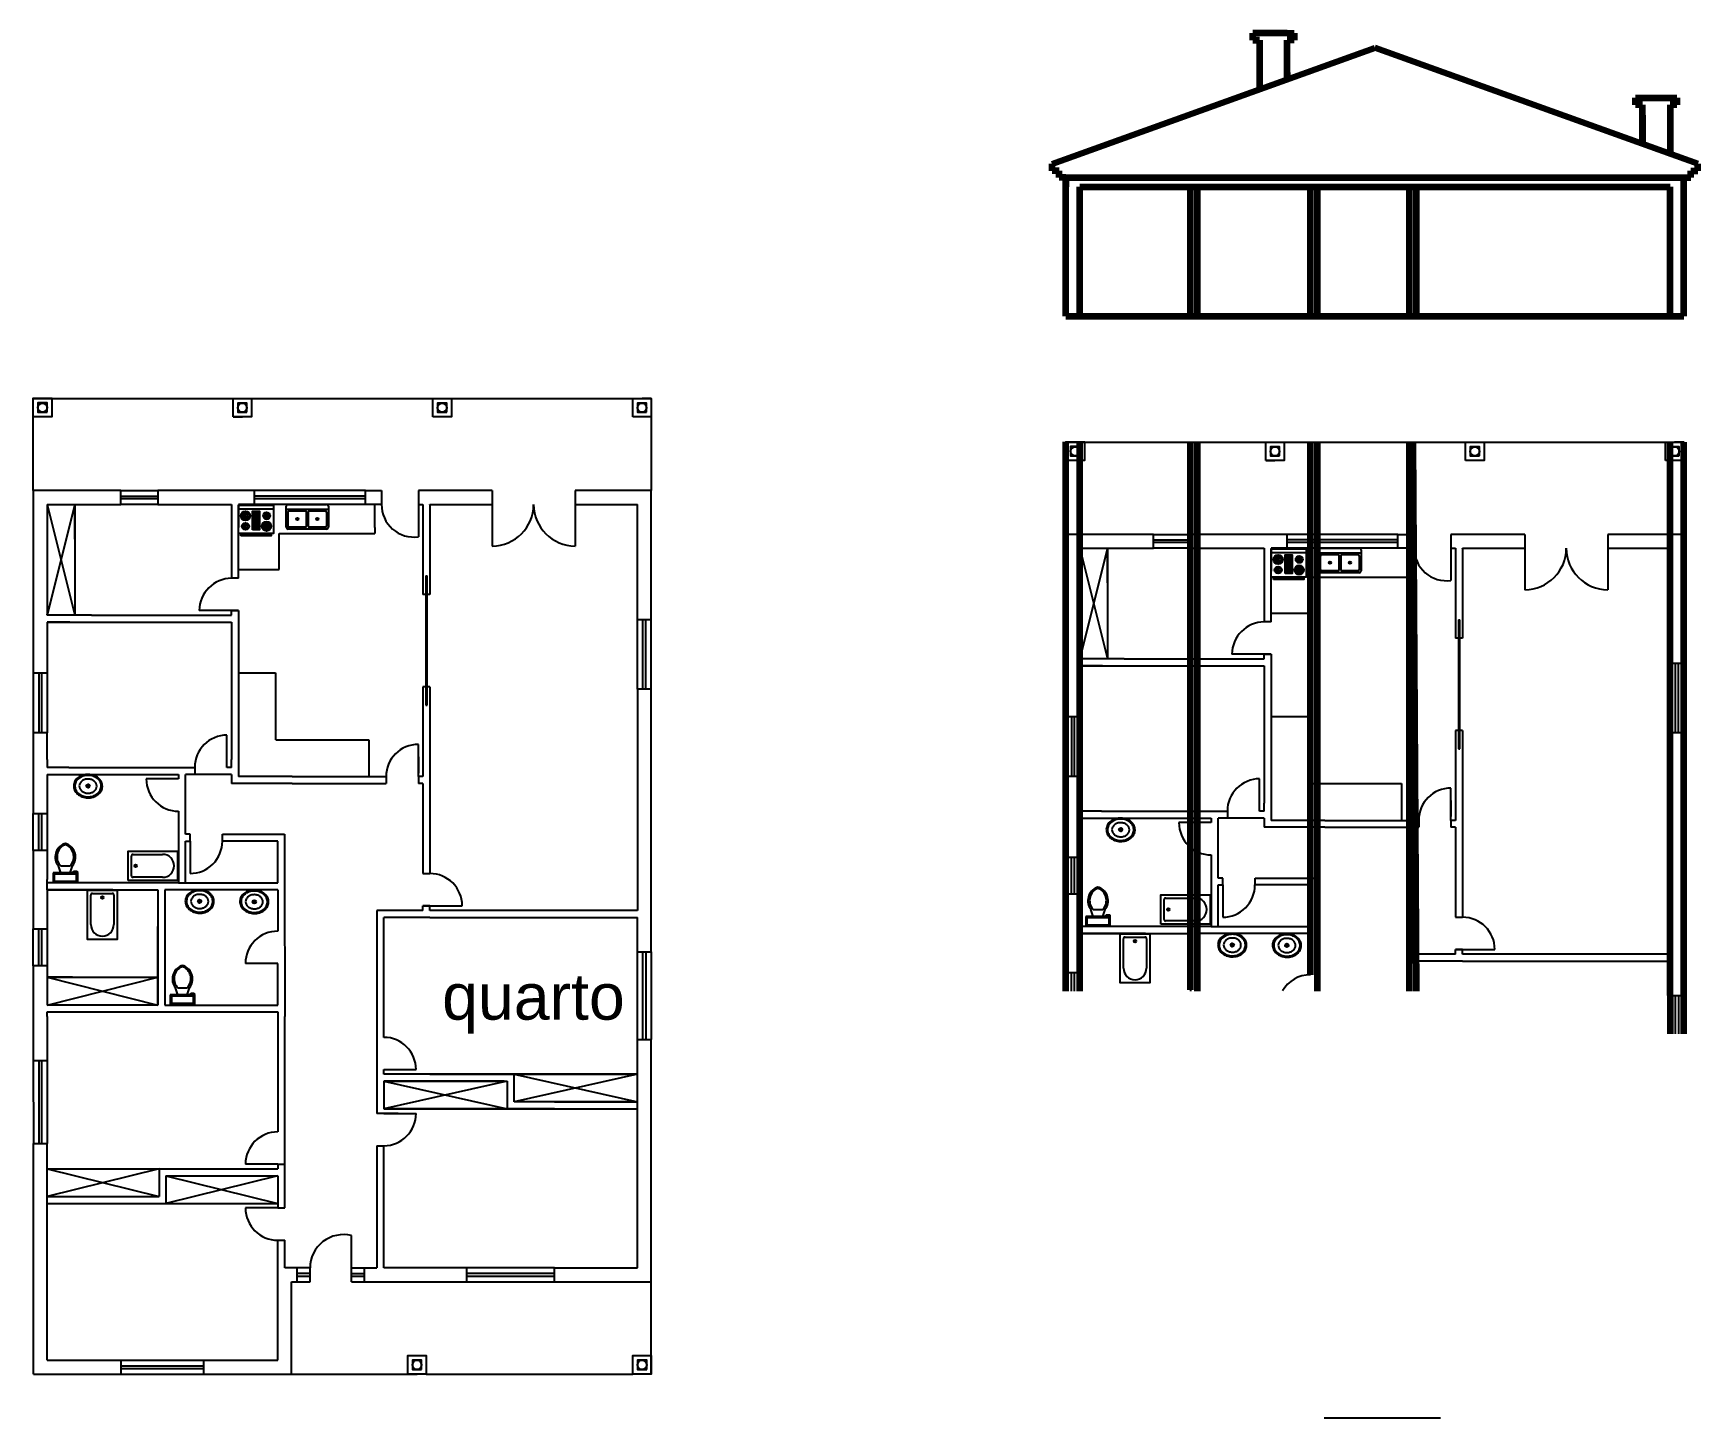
# Model space of a CAD drawing. Header units: millimetres. Extents: x 1315 to 1720, y -131 to -50.
# Drawn here: x 1641.47 to 1677.56, y -83.74 to -53.73 of the extents above; entities that cross this region are included whole.
import ezdxf

# ---------------------------------------------------------------- set-up
doc = ezdxf.new("R2010")
doc.units = ezdxf.units.MM
doc.layers.add('cortes', color=6, linetype='Continuous')
doc.styles.get("Standard").update_dxf_attribs({"font": 'ARIALUNI.TTF', "height": 0.22})

msp = doc.modelspace()

# ---------------------------------------------------------------- linework, layer by layer
at = {"color": 3}
for p, q in [((1641.471, -61.647), (1641.671, -61.647)), ((1641.471, -63.647), (1641.471, -61.647)), ((1641.471, -61.647), (1654.871, -61.647)), ((1654.871, -61.647), (1654.671, -61.647)), ((1654.871, -61.647), (1654.871, -62.061)), ((1654.871, -61.647), (1654.871, -61.847)), ((1654.871, -61.647), (1654.871, -63.647)), ((1645.804, -62.045), (1646.004, -62.045)), ((1663.863, -62.594), (1664.063, -62.594)), ((1663.863, -64.594), (1663.863, -62.594)), ((1663.863, -62.594), (1677.263, -62.594)), ((1677.263, -62.594), (1677.063, -62.594)), ((1677.263, -62.594), (1677.263, -63.008)), ((1677.263, -62.594), (1677.263, -62.794)), ((1677.263, -62.594), (1677.263, -64.594)), ((1668.196, -62.992), (1668.396, -62.992)), ((1643.371, -63.647), (1641.471, -63.647)), ((1641.471, -63.647), (1641.471, -67.597)), ((1643.371, -63.947), (1643.371, -63.647)), ((1643.371, -63.647), (1644.171, -63.647)), ((1643.371, -63.767), (1644.171, -63.767)), ((1644.171, -63.827), (1643.371, -63.827)), ((1646.271, -63.647), (1644.171, -63.647)), ((1644.171, -63.647), (1644.171, -63.947)), ((1648.671, -63.647), (1646.271, -63.647)), ((1646.271, -63.947), (1646.271, -63.647)), ((1648.671, -63.767), (1646.271, -63.767)), ((1648.671, -63.827), (1646.271, -63.827)), ((1648.671, -63.947), (1648.671, -63.647)), ((1648.671, -63.647), (1649.021, -63.647)), ((1649.021, -63.647), (1649.021, -63.947)), ((1651.421, -63.647), (1649.821, -63.647)), ((1649.821, -63.647), (1649.821, -63.947)), ((1651.421, -63.647), (1651.421, -63.947)), ((1654.871, -63.647), (1653.221, -63.647)), ((1653.221, -63.647), (1653.221, -63.947)), ((1654.871, -66.447), (1654.871, -63.647)), ((1641.771, -63.947), (1641.771, -66.076)), ((1641.771, -63.947), (1643.371, -63.947)), ((1641.771, -63.947), (1642.371, -66.347)), ((1642.371, -63.947), (1641.771, -66.337)), ((1642.371, -64.698), (1642.371, -63.947)), ((1642.371, -63.947), (1642.371, -66.347)), ((1644.171, -63.947), (1643.371, -63.947)), ((1644.171, -63.947), (1645.771, -63.947)), ((1645.771, -63.947), (1645.771, -65.547)), ((1645.92, -64.039), (1646.682, -64.039)), ((1646.271, -63.947), (1645.921, -63.947)), ((1645.921, -63.947), (1645.921, -64.047)), ((1645.921, -63.947), (1645.921, -64.447)), ((1645.921, -65.547), (1645.921, -64.047)), ((1646.225, -64.116), (1646.377, -64.116)), ((1646.25, -64.471), (1646.25, -64.116)), ((1648.671, -63.947), (1646.271, -63.947)), ((1646.276, -64.116), (1646.276, -64.471)), ((1646.301, -64.471), (1646.301, -64.116)), ((1646.326, -64.116), (1646.326, -64.471)), ((1646.352, -64.471), (1646.352, -64.116)), ((1646.956, -64.047), (1647.87, -64.047)), ((1647.394, -64.415), (1647.394, -64.111)), ((1647.432, -64.111), (1647.432, -64.415)), ((1649.021, -63.947), (1648.671, -63.947)), ((1648.876, -64.447), (1648.876, -63.947)), ((1649.821, -63.947), (1649.921, -63.947)), ((1649.821, -63.947), (1649.821, -64.647)), ((1649.921, -63.947), (1649.921, -64.561)), ((1649.921, -63.947), (1649.921, -63.947)), ((1650.071, -63.952), (1650.071, -63.947)), ((1650.071, -63.947), (1651.421, -63.947)), ((1650.071, -63.952), (1650.071, -65.897)), ((1651.421, -63.947), (1651.421, -64.847)), ((1651.421, -63.947), (1651.421, -63.947)), ((1653.221, -63.947), (1654.571, -63.947)), ((1653.221, -63.947), (1653.221, -64.847)), ((1654.571, -66.447), (1654.571, -63.947)), ((1646.072, -64.573), (1646.072, -64.598)), ((1646.123, -64.598), (1646.123, -64.573)), ((1646.377, -64.471), (1646.225, -64.471)), ((1646.479, -64.598), (1646.479, -64.573)), ((1646.53, -64.573), (1646.53, -64.598)), ((1646.805, -65.355), (1646.805, -64.578)), ((1646.805, -64.578), (1648.876, -64.578)), ((1648.876, -64.447), (1648.876, -64.578)), ((1649.921, -64.561), (1649.921, -65.897)), ((1665.763, -64.594), (1663.863, -64.594)), ((1663.863, -64.594), (1663.863, -68.544)), ((1665.763, -64.894), (1665.763, -64.594)), ((1665.763, -64.594), (1666.563, -64.594)), ((1668.663, -64.594), (1666.563, -64.594)), ((1666.563, -64.594), (1666.563, -64.894)), ((1671.063, -64.594), (1668.663, -64.594)), ((1668.663, -64.894), (1668.663, -64.594)), ((1671.063, -64.894), (1671.063, -64.594)), ((1671.063, -64.594), (1671.413, -64.594)), ((1671.413, -64.594), (1671.413, -64.894)), ((1673.813, -64.594), (1672.213, -64.594)), ((1672.213, -64.594), (1672.213, -64.894)), ((1673.813, -64.594), (1673.813, -64.894)), ((1677.263, -64.594), (1675.613, -64.594)), ((1675.613, -64.594), (1675.613, -64.894)), ((1677.263, -67.394), (1677.263, -64.594)), ((1664.163, -64.894), (1664.163, -67.023)), ((1664.163, -64.894), (1665.763, -64.894)), ((1664.163, -64.894), (1664.763, -67.294)), ((1664.763, -64.894), (1664.163, -67.283)), ((1664.763, -65.645), (1664.763, -64.894)), ((1664.763, -64.894), (1664.763, -67.294)), ((1665.763, -64.714), (1666.563, -64.714)), ((1666.563, -64.774), (1665.763, -64.774)), ((1666.563, -64.894), (1665.763, -64.894)), ((1666.563, -64.894), (1668.163, -64.894)), ((1668.163, -64.894), (1668.163, -66.494)), ((1668.663, -64.894), (1668.313, -64.894)), ((1668.313, -64.894), (1668.313, -64.994)), ((1668.313, -64.894), (1668.313, -65.394)), ((1671.063, -64.714), (1668.663, -64.714)), ((1671.063, -64.774), (1668.663, -64.774)), ((1671.063, -64.894), (1668.663, -64.894)), ((1671.413, -64.894), (1671.063, -64.894)), ((1671.268, -65.394), (1671.268, -64.894)), ((1672.213, -64.894), (1672.313, -64.894)), ((1672.213, -64.894), (1672.213, -65.594)), ((1672.313, -64.894), (1672.313, -65.508)), ((1672.313, -64.894), (1672.313, -64.894)), ((1672.463, -64.899), (1672.463, -64.894)), ((1672.463, -64.894), (1673.813, -64.894)), ((1672.463, -64.899), (1672.463, -66.844)), ((1673.813, -64.894), (1673.813, -65.794)), ((1673.813, -64.894), (1673.813, -64.894)), ((1675.613, -64.894), (1676.963, -64.894)), ((1675.613, -64.894), (1675.613, -65.794)), ((1676.963, -67.394), (1676.963, -64.894)), ((1668.312, -64.986), (1669.074, -64.986)), ((1668.313, -66.494), (1668.313, -64.994)), ((1668.617, -65.062), (1668.769, -65.062)), ((1668.642, -65.418), (1668.642, -65.062)), ((1668.668, -65.062), (1668.668, -65.418)), ((1668.693, -65.418), (1668.693, -65.062)), ((1668.719, -65.062), (1668.719, -65.418)), ((1668.744, -65.418), (1668.744, -65.062)), ((1669.348, -64.994), (1670.262, -64.994)), ((1669.786, -65.362), (1669.786, -65.057)), ((1669.824, -65.057), (1669.824, -65.362)), ((1645.921, -65.547), (1645.771, -65.547)), ((1645.921, -65.355), (1646.421, -65.355)), ((1646.421, -65.355), (1646.805, -65.355)), ((1649.981, -65.497), (1649.981, -68.297)), ((1649.981, -65.497), (1650.011, -65.497)), ((1650.011, -68.297), (1650.011, -65.497)), ((1650.011, -65.497), (1650.011, -65.497)), ((1668.465, -65.519), (1668.465, -65.545)), ((1668.515, -65.545), (1668.515, -65.519)), ((1668.769, -65.418), (1668.617, -65.418)), ((1668.871, -65.545), (1668.871, -65.519)), ((1668.922, -65.519), (1668.922, -65.545)), ((1669.197, -66.302), (1669.197, -65.524)), ((1669.197, -65.524), (1671.268, -65.524)), ((1671.268, -65.394), (1671.268, -65.524)), ((1672.313, -65.508), (1672.313, -66.844)), ((1650.071, -65.897), (1649.921, -65.897)), ((1641.771, -66.076), (1641.771, -66.326)), ((1641.771, -66.347), (1641.771, -66.326)), ((1642.735, -66.347), (1641.771, -66.347)), ((1642.735, -66.347), (1645.771, -66.347)), ((1645.771, -66.247), (1645.071, -66.247)), ((1645.771, -66.347), (1645.771, -66.247)), ((1645.771, -66.247), (1645.921, -66.247)), ((1645.921, -66.247), (1645.771, -66.247)), ((1645.921, -66.247), (1645.921, -67.895)), ((1649.981, -66.197), (1650.011, -66.197)), ((1668.313, -66.302), (1668.813, -66.302)), ((1668.813, -66.302), (1669.197, -66.302)), ((1641.771, -66.497), (1641.771, -67.597)), ((1642.264, -66.497), (1641.771, -66.497)), ((1641.771, -66.497), (1645.771, -66.497)), ((1645.771, -66.497), (1645.771, -69.476)), ((1654.571, -67.947), (1654.571, -66.447)), ((1654.871, -66.447), (1654.571, -66.447)), ((1654.571, -66.447), (1654.571, -66.447)), ((1654.691, -67.947), (1654.691, -66.447)), ((1654.751, -67.947), (1654.751, -66.447)), ((1654.871, -67.947), (1654.871, -66.447)), ((1668.313, -66.494), (1668.163, -66.494)), ((1672.373, -66.444), (1672.373, -69.244)), ((1672.373, -66.444), (1672.403, -66.444)), ((1672.403, -69.244), (1672.403, -66.444)), ((1672.403, -66.444), (1672.403, -66.444)), ((1649.981, -66.897), (1650.011, -66.897)), ((1664.163, -67.023), (1664.163, -67.273)), ((1672.463, -66.844), (1672.313, -66.844)), ((1664.163, -67.294), (1664.163, -67.273)), ((1665.128, -67.294), (1664.163, -67.294)), ((1664.163, -67.444), (1664.163, -68.544)), ((1664.657, -67.444), (1664.163, -67.444)), ((1664.163, -67.444), (1668.163, -67.444)), ((1665.128, -67.294), (1668.163, -67.294)), ((1668.163, -67.194), (1667.463, -67.194)), ((1668.163, -67.294), (1668.163, -67.194)), ((1668.163, -67.194), (1668.313, -67.194)), ((1668.313, -67.194), (1668.163, -67.194)), ((1668.163, -67.444), (1668.163, -70.423)), ((1668.313, -67.194), (1668.313, -68.842)), ((1672.373, -67.144), (1672.403, -67.144)), ((1676.963, -68.894), (1676.963, -67.394)), ((1677.263, -67.394), (1676.963, -67.394)), ((1676.963, -67.394), (1676.963, -67.394)), ((1677.083, -68.894), (1677.083, -67.394)), ((1677.143, -68.894), (1677.143, -67.394)), ((1677.263, -68.894), (1677.263, -67.394)), ((1641.471, -67.597), (1641.771, -67.597)), ((1641.471, -67.597), (1641.471, -68.897)), ((1641.591, -67.597), (1641.591, -68.897)), ((1641.651, -67.597), (1641.651, -68.897)), ((1641.771, -67.597), (1641.771, -68.897)), ((1645.921, -67.597), (1646.721, -67.597)), ((1646.721, -67.597), (1646.721, -69.047)), ((1649.981, -67.597), (1650.011, -67.597)), ((1672.373, -67.844), (1672.403, -67.844)), ((1645.921, -67.895), (1645.921, -69.847)), ((1650.071, -67.897), (1649.921, -67.897)), ((1649.921, -67.897), (1649.921, -69.847)), ((1650.071, -67.897), (1650.071, -69.997)), ((1654.871, -67.947), (1654.571, -67.947)), ((1654.571, -67.947), (1654.571, -72.747)), ((1654.871, -73.647), (1654.871, -67.947)), ((1649.981, -68.297), (1650.011, -68.297)), ((1663.863, -68.544), (1664.163, -68.544)), ((1663.863, -68.544), (1663.863, -69.844)), ((1663.983, -68.544), (1663.983, -69.844)), ((1664.043, -68.544), (1664.043, -69.844)), ((1664.163, -68.544), (1664.163, -69.844)), ((1668.313, -68.544), (1669.113, -68.544)), ((1669.113, -68.544), (1669.113, -69.994)), ((1672.373, -68.544), (1672.403, -68.544)), ((1641.771, -68.897), (1641.471, -68.897)), ((1641.471, -68.897), (1641.471, -70.647)), ((1641.771, -69.476), (1641.771, -68.897)), ((1668.313, -68.842), (1668.313, -70.794)), ((1672.463, -68.844), (1672.313, -68.844)), ((1672.313, -68.844), (1672.313, -70.794)), ((1672.463, -68.844), (1672.463, -70.944)), ((1677.263, -68.894), (1676.963, -68.894)), ((1676.963, -68.894), (1676.963, -73.694)), ((1677.263, -74.594), (1677.263, -68.894)), ((1645.671, -69.647), (1645.671, -68.947)), ((1646.731, -69.047), (1648.748, -69.047)), ((1648.748, -69.047), (1648.748, -69.847)), ((1649.821, -69.847), (1649.821, -69.147)), ((1672.373, -69.244), (1672.403, -69.244)), ((1641.771, -69.476), (1641.771, -69.647)), ((1642.241, -69.647), (1641.771, -69.647)), ((1642.241, -69.647), (1644.971, -69.647)), ((1644.971, -69.647), (1644.971, -69.797)), ((1645.671, -69.647), (1645.671, -69.647)), ((1645.771, -69.647), (1645.671, -69.647)), ((1645.771, -69.476), (1645.771, -69.476)), ((1645.771, -69.647), (1645.771, -69.476)), ((1649.821, -69.419), (1649.821, -69.768)), ((1641.771, -69.797), (1641.771, -72.076)), ((1641.771, -69.797), (1644.621, -69.797)), ((1644.621, -69.897), (1643.921, -69.897)), ((1644.621, -69.797), (1644.621, -69.897)), ((1644.621, -69.797), (1644.621, -69.897)), ((1644.771, -69.897), (1644.771, -69.797)), ((1644.771, -71.097), (1644.771, -69.797)), ((1645.671, -69.797), (1644.771, -69.797)), ((1645.771, -69.797), (1645.671, -69.797)), ((1645.771, -69.797), (1645.671, -69.797)), ((1645.771, -69.797), (1645.771, -69.997)), ((1647.083, -69.997), (1645.771, -69.997)), ((1645.771, -69.997), (1645.771, -69.997)), ((1647.083, -69.847), (1645.921, -69.847)), ((1647.083, -69.847), (1649.121, -69.847)), ((1647.083, -69.997), (1649.121, -69.997)), ((1649.121, -69.847), (1649.121, -69.997)), ((1649.921, -69.847), (1649.821, -69.847)), ((1649.821, -69.847), (1649.821, -69.847)), ((1649.821, -69.847), (1649.821, -69.997)), ((1649.921, -69.997), (1649.821, -69.997)), ((1649.921, -69.997), (1649.921, -71.947)), ((1650.071, -69.997), (1650.071, -71.947)), ((1664.163, -69.844), (1663.863, -69.844)), ((1663.863, -69.844), (1663.863, -71.594)), ((1664.163, -70.423), (1664.163, -69.844)), ((1668.063, -70.594), (1668.063, -69.894)), ((1669.123, -69.994), (1671.14, -69.994)), ((1671.14, -69.994), (1671.14, -70.794)), ((1642.632, -70.051), (1642.683, -70.051)), ((1672.213, -70.794), (1672.213, -70.094)), ((1672.213, -70.366), (1672.213, -70.714)), ((1641.471, -70.647), (1641.771, -70.647)), ((1641.471, -71.447), (1641.471, -70.647)), ((1641.591, -71.447), (1641.591, -70.647)), ((1641.651, -70.647), (1641.651, -71.447)), ((1641.771, -70.647), (1641.771, -71.447)), ((1644.621, -70.597), (1644.621, -72.147)), ((1664.163, -70.423), (1664.163, -70.594)), ((1664.633, -70.594), (1664.163, -70.594)), ((1664.633, -70.594), (1667.363, -70.594)), ((1667.363, -70.594), (1667.363, -70.744)), ((1668.063, -70.594), (1668.063, -70.594)), ((1668.163, -70.594), (1668.063, -70.594)), ((1668.163, -70.423), (1668.163, -70.423)), ((1668.163, -70.594), (1668.163, -70.423)), ((1644.871, -71.097), (1644.771, -71.097)), ((1644.871, -71.246), (1644.871, -71.097)), ((1645.571, -71.097), (1646.771, -71.097)), ((1645.571, -71.247), (1645.571, -71.097)), ((1646.771, -71.097), (1646.921, -71.097)), ((1646.921, -71.097), (1646.921, -71.997)), ((1664.163, -70.744), (1664.163, -73.023)), ((1664.163, -70.744), (1667.013, -70.744)), ((1665.024, -70.998), (1665.075, -70.998)), ((1667.013, -70.844), (1666.313, -70.844)), ((1667.013, -70.744), (1667.013, -70.844)), ((1667.013, -70.744), (1667.013, -70.844)), ((1667.163, -70.844), (1667.163, -70.744)), ((1667.163, -72.044), (1667.163, -70.744)), ((1668.063, -70.744), (1667.163, -70.744)), ((1668.163, -70.744), (1668.063, -70.744)), ((1668.163, -70.744), (1668.063, -70.744)), ((1668.163, -70.744), (1668.163, -70.944)), ((1669.475, -70.944), (1668.163, -70.944)), ((1668.163, -70.944), (1668.163, -70.944)), ((1669.475, -70.794), (1668.313, -70.794)), ((1669.475, -70.794), (1671.513, -70.794)), ((1669.475, -70.944), (1671.513, -70.944)), ((1671.513, -70.794), (1671.513, -70.944)), ((1672.313, -70.794), (1672.213, -70.794)), ((1672.213, -70.794), (1672.213, -70.794)), ((1672.213, -70.794), (1672.213, -70.944)), ((1672.313, -70.944), (1672.213, -70.944)), ((1672.313, -70.944), (1672.313, -72.894)), ((1672.463, -70.944), (1672.463, -72.894)), ((1641.771, -71.447), (1641.471, -71.447)), ((1641.471, -71.447), (1641.471, -73.147)), ((1644.771, -71.247), (1644.871, -71.246)), ((1644.771, -72.147), (1644.771, -71.247)), ((1644.871, -71.246), (1644.871, -71.946)), ((1644.871, -71.247), (1644.871, -71.247)), ((1645.571, -71.247), (1645.571, -71.247)), ((1646.771, -71.247), (1645.571, -71.247)), ((1646.771, -72.147), (1646.771, -71.247)), ((1642.065, -71.933), (1642.014, -71.781)), ((1642.065, -71.781), (1642.268, -71.781)), ((1642.268, -71.933), (1642.319, -71.781)), ((1643.671, -71.78), (1643.707, -71.78)), ((1643.689, -71.763), (1643.689, -71.798)), ((1663.863, -71.594), (1664.163, -71.594)), ((1663.863, -72.394), (1663.863, -71.594)), ((1663.983, -72.394), (1663.983, -71.594)), ((1664.043, -71.594), (1664.043, -72.394)), ((1664.163, -71.594), (1664.163, -72.394)), ((1667.013, -71.544), (1667.013, -73.094)), ((1641.771, -72.297), (1641.771, -72.076)), ((1644.621, -72.147), (1641.771, -72.147)), ((1641.925, -71.984), (1641.925, -72.086)), ((1642.344, -71.895), (1642.42, -71.895)), ((1642.344, -71.933), (1642.344, -71.895)), ((1642.42, -71.921), (1642.369, -71.921)), ((1642.369, -71.921), (1642.369, -71.933)), ((1642.42, -71.895), (1642.42, -71.921)), ((1644.621, -72.147), (1644.771, -72.147)), ((1644.771, -72.147), (1646.771, -72.147)), ((1646.921, -71.997), (1646.922, -75.047)), ((1649.921, -71.947), (1650.071, -71.947)), ((1667.263, -72.044), (1667.163, -72.044)), ((1667.263, -72.193), (1667.263, -72.044)), ((1667.963, -72.044), (1669.163, -72.044)), ((1667.963, -72.194), (1667.963, -72.044)), ((1669.163, -72.044), (1669.313, -72.044)), ((1669.313, -72.044), (1669.313, -72.944)), ((1643.196, -72.297), (1641.771, -72.297)), ((1641.771, -72.297), (1644.171, -72.297)), ((1641.771, -72.297), (1641.771, -74.797)), ((1642.987, -72.467), (1642.951, -72.467)), ((1642.969, -72.449), (1642.969, -72.485)), ((1644.171, -72.297), (1644.17, -73.147)), ((1644.171, -72.297), (1644.171, -74.797)), ((1644.321, -72.297), (1644.321, -74.797)), ((1646.771, -72.297), (1644.321, -72.297)), ((1646.771, -72.297), (1646.771, -73.197)), ((1646.771, -72.297), (1646.771, -73.197)), ((1664.163, -72.394), (1663.863, -72.394)), ((1663.863, -72.394), (1663.863, -74.094)), ((1667.163, -72.194), (1667.263, -72.193)), ((1667.163, -73.094), (1667.163, -72.194)), ((1667.263, -72.193), (1667.263, -72.893)), ((1667.263, -72.194), (1667.263, -72.194)), ((1667.963, -72.194), (1667.963, -72.194)), ((1669.163, -72.194), (1667.963, -72.194)), ((1669.163, -73.094), (1669.163, -72.194)), ((1645.053, -72.551), (1645.104, -72.551)), ((1646.237, -72.559), (1646.287, -72.559)), ((1649.07, -72.747), (1648.92, -72.747)), ((1648.92, -72.747), (1648.92, -72.897)), ((1648.92, -72.897), (1648.922, -77.147)), ((1649.921, -72.747), (1649.07, -72.747)), ((1649.071, -73.647), (1649.07, -72.897)), ((1650.071, -72.897), (1649.07, -72.897)), ((1650.071, -72.647), (1649.921, -72.647)), ((1649.921, -72.647), (1650.071, -72.647)), ((1649.921, -72.747), (1649.921, -72.647)), ((1650.071, -72.747), (1650.071, -72.647)), ((1650.071, -72.647), (1650.771, -72.647)), ((1654.571, -72.747), (1650.071, -72.747)), ((1650.071, -72.897), (1654.571, -72.897)), ((1654.571, -72.747), (1654.571, -72.747)), ((1654.571, -72.897), (1654.571, -72.897)), ((1654.571, -73.647), (1654.571, -72.897)), ((1664.457, -72.88), (1664.406, -72.728)), ((1664.457, -72.728), (1664.66, -72.728)), ((1664.66, -72.88), (1664.711, -72.728)), ((1664.736, -72.842), (1664.812, -72.842)), ((1664.736, -72.88), (1664.736, -72.842)), ((1664.812, -72.867), (1664.762, -72.867)), ((1664.762, -72.867), (1664.762, -72.88)), ((1664.812, -72.842), (1664.812, -72.867)), ((1666.064, -72.727), (1666.099, -72.727)), ((1666.081, -72.709), (1666.081, -72.745)), ((1672.313, -72.894), (1672.463, -72.894)), ((1641.471, -73.147), (1641.771, -73.147)), ((1641.471, -73.947), (1641.471, -73.147)), ((1641.591, -73.947), (1641.591, -73.147)), ((1641.651, -73.147), (1641.651, -73.947)), ((1641.771, -73.147), (1641.771, -73.947)), ((1644.17, -73.947), (1644.17, -73.097)), ((1664.163, -73.244), (1664.163, -73.023)), ((1667.013, -73.094), (1664.163, -73.094)), ((1665.588, -73.244), (1664.163, -73.244)), ((1664.163, -73.244), (1666.563, -73.244)), ((1664.163, -73.244), (1664.163, -74.494)), ((1664.317, -72.931), (1664.317, -73.032)), ((1666.563, -73.244), (1666.562, -74.094)), ((1666.563, -73.244), (1666.563, -74.494)), ((1666.713, -73.244), (1666.713, -74.494)), ((1669.163, -73.244), (1666.713, -73.244)), ((1667.013, -73.094), (1667.163, -73.094)), ((1667.163, -73.094), (1669.163, -73.094)), ((1669.163, -73.244), (1669.163, -74.144)), ((1669.163, -73.244), (1669.163, -74.144)), ((1669.313, -72.944), (1669.315, -74.494)), ((1665.379, -73.413), (1665.343, -73.413)), ((1665.361, -73.396), (1665.361, -73.431)), ((1667.445, -73.498), (1667.496, -73.498)), ((1668.629, -73.505), (1668.68, -73.505)), ((1672.463, -73.594), (1672.313, -73.594)), ((1672.313, -73.594), (1672.463, -73.594)), ((1672.313, -73.694), (1672.313, -73.594)), ((1672.463, -73.694), (1672.463, -73.594)), ((1672.463, -73.594), (1673.163, -73.594)), ((1641.771, -73.947), (1641.471, -73.947)), ((1641.471, -73.947), (1641.471, -75.997)), ((1644.171, -74.797), (1644.17, -73.947)), ((1646.771, -73.897), (1646.071, -73.897)), ((1646.771, -74.797), (1646.771, -73.897)), ((1646.771, -74.797), (1646.771, -73.897)), ((1649.072, -75.498), (1649.071, -73.647)), ((1654.571, -75.547), (1654.571, -73.647)), ((1654.571, -73.647), (1654.871, -73.647)), ((1654.691, -75.547), (1654.691, -73.647)), ((1654.751, -73.647), (1654.751, -75.547)), ((1654.871, -73.647), (1654.871, -75.547)), ((1671.463, -73.694), (1671.313, -73.694)), ((1671.313, -73.694), (1671.313, -73.844)), ((1671.313, -73.844), (1671.313, -74.494)), ((1672.313, -73.694), (1671.463, -73.694)), ((1671.463, -74.494), (1671.463, -73.844)), ((1672.463, -73.844), (1671.463, -73.844)), ((1676.963, -73.694), (1672.463, -73.694)), ((1672.463, -73.844), (1676.963, -73.844)), ((1676.963, -73.694), (1676.963, -73.694)), ((1676.963, -73.844), (1676.963, -73.844)), ((1676.963, -74.594), (1676.963, -73.844)), ((1642.318, -74.197), (1641.771, -74.197)), ((1641.771, -74.197), (1644.171, -74.197)), ((1641.771, -74.797), (1644.171, -74.197)), ((1641.771, -74.197), (1644.171, -74.797)), ((1663.863, -74.094), (1664.163, -74.094)), ((1663.863, -74.494), (1663.863, -74.094)), ((1663.983, -74.494), (1663.983, -74.094)), ((1664.043, -74.094), (1664.043, -74.494)), ((1664.163, -74.094), (1664.163, -74.494)), ((1666.563, -74.469), (1666.562, -74.044)), ((1644.465, -74.629), (1644.465, -74.73)), ((1644.604, -74.578), (1644.554, -74.425)), ((1644.604, -74.425), (1644.808, -74.425)), ((1644.808, -74.578), (1644.858, -74.425)), ((1644.884, -74.54), (1644.96, -74.54)), ((1644.884, -74.578), (1644.884, -74.54)), ((1644.96, -74.565), (1644.909, -74.565)), ((1644.909, -74.565), (1644.909, -74.578)), ((1644.96, -74.54), (1644.96, -74.565)), ((1676.963, -74.594), (1677.263, -74.594)), ((1677.083, -75.424), (1677.083, -74.594)), ((1677.143, -74.594), (1677.143, -75.424)), ((1677.263, -74.594), (1677.263, -75.424)), ((1644.171, -74.797), (1641.771, -74.797)), ((1641.771, -74.947), (1646.771, -74.947)), ((1641.771, -74.947), (1643.554, -74.947)), ((1641.771, -75.047), (1641.771, -74.947)), ((1641.771, -75.047), (1641.771, -75.997)), ((1644.321, -74.797), (1646.771, -74.797)), ((1646.771, -74.947), (1646.772, -75.643)), ((1646.922, -79.197), (1646.922, -75.047)), ((1646.772, -75.643), (1646.772, -77.547)), ((1654.571, -76.797), (1654.571, -75.547)), ((1654.571, -75.547), (1654.871, -75.547)), ((1654.872, -80.797), (1654.872, -75.547)), ((1641.471, -75.997), (1641.771, -75.997)), ((1641.471, -75.997), (1641.472, -77.797)), ((1641.591, -75.997), (1641.592, -77.797)), ((1641.651, -75.997), (1641.652, -77.797)), ((1641.771, -75.997), (1641.772, -77.797)), ((1654.571, -76.297), (1649.071, -76.297)), ((1651.682, -76.447), (1649.071, -76.447)), ((1649.071, -76.447), (1651.696, -76.447)), ((1649.071, -76.447), (1651.706, -76.447)), ((1649.071, -76.447), (1651.746, -76.447)), ((1649.071, -76.447), (1651.746, -77.047)), ((1649.071, -76.447), (1649.072, -77.047)), ((1649.072, -76.297), (1649.072, -76.197)), ((1649.072, -76.197), (1649.772, -76.197)), ((1651.746, -76.447), (1649.072, -77.047)), ((1650.071, -76.297), (1654.571, -76.297)), ((1650.071, -76.447), (1651.682, -76.447)), ((1651.746, -76.447), (1651.746, -77.047)), ((1651.896, -76.897), (1651.896, -76.297)), ((1654.571, -76.297), (1651.896, -76.897)), ((1651.896, -76.297), (1654.571, -76.897)), ((1654.571, -76.797), (1654.571, -76.797)), ((1654.572, -77.047), (1654.571, -76.797)), ((1649.072, -77.147), (1648.922, -77.147)), ((1652.772, -77.047), (1649.072, -77.047)), ((1649.072, -77.047), (1654.572, -77.047)), ((1649.072, -77.047), (1651.682, -77.047)), ((1649.386, -77.147), (1649.072, -77.147)), ((1649.072, -77.147), (1649.772, -77.147)), ((1654.571, -76.897), (1651.896, -76.897)), ((1654.571, -76.897), (1651.946, -76.897)), ((1652.772, -76.897), (1651.961, -76.897)), ((1652.772, -76.897), (1654.571, -76.897)), ((1654.572, -80.497), (1654.572, -77.047)), ((1641.472, -82.797), (1641.472, -77.797)), ((1641.472, -77.797), (1641.772, -77.797)), ((1641.772, -80.194), (1641.772, -77.797)), ((1641.772, -78.497), (1641.772, -77.897)), ((1648.922, -77.847), (1648.922, -79.667)), ((1648.922, -77.847), (1649.072, -77.847)), ((1649.072, -79.433), (1649.072, -77.847)), ((1646.772, -78.247), (1646.072, -78.247)), ((1646.772, -78.247), (1646.772, -78.347)), ((1646.772, -78.247), (1646.922, -78.248)), ((1641.772, -78.347), (1643.697, -78.347)), ((1641.772, -78.347), (1644.197, -78.347)), ((1641.772, -78.347), (1644.197, -78.947)), ((1644.197, -78.347), (1641.772, -78.947)), ((1644.197, -78.347), (1644.197, -78.947)), ((1644.197, -78.347), (1646.772, -78.347)), ((1644.347, -78.497), (1646.772, -78.497)), ((1644.347, -78.497), (1644.347, -79.097)), ((1644.347, -78.497), (1646.772, -79.097)), ((1646.772, -78.497), (1644.347, -79.097)), ((1646.772, -78.497), (1646.772, -79.097)), ((1641.772, -78.947), (1644.197, -78.947)), ((1641.772, -79.097), (1644.347, -79.097)), ((1644.347, -79.097), (1646.772, -79.097)), ((1646.772, -79.197), (1646.072, -79.197)), ((1646.772, -79.097), (1646.772, -79.197)), ((1646.772, -79.197), (1646.922, -79.197)), ((1648.922, -79.667), (1648.922, -80.497)), ((1649.072, -80.497), (1649.072, -79.433)), ((1646.772, -82.497), (1646.772, -79.897)), ((1646.772, -79.897), (1646.922, -79.897)), ((1646.922, -80.497), (1646.922, -79.897)), ((1648.372, -80.497), (1648.372, -79.797)), ((1641.772, -82.497), (1641.772, -80.194)), ((1646.772, -82.497), (1646.772, -80.497)), ((1647.072, -80.497), (1646.922, -80.497)), ((1647.472, -80.497), (1647.072, -80.497)), ((1647.072, -80.497), (1647.072, -80.497)), ((1647.072, -82.797), (1647.072, -80.797)), ((1647.072, -80.797), (1647.192, -80.797)), ((1647.192, -80.797), (1647.192, -80.497)), ((1647.472, -80.617), (1647.192, -80.617)), ((1647.192, -80.677), (1647.472, -80.677)), ((1647.192, -80.797), (1647.472, -80.797)), ((1647.472, -80.797), (1647.472, -80.497)), ((1648.372, -80.497), (1648.853, -80.497)), ((1648.372, -80.797), (1648.372, -80.497)), ((1648.372, -80.617), (1648.652, -80.617)), ((1648.372, -80.677), (1648.652, -80.677)), ((1648.372, -80.797), (1648.372, -80.797)), ((1648.372, -80.797), (1648.652, -80.797)), ((1648.652, -80.797), (1648.652, -80.497)), ((1648.652, -80.797), (1650.872, -80.797)), ((1648.853, -80.497), (1648.922, -80.497)), ((1649.222, -80.497), (1649.072, -80.497)), ((1649.63, -80.497), (1649.222, -80.497)), ((1650.872, -80.497), (1649.63, -80.497)), ((1650.872, -80.797), (1650.872, -80.497)), ((1652.772, -80.497), (1650.872, -80.497)), ((1652.772, -80.617), (1650.872, -80.617)), ((1650.872, -80.677), (1652.772, -80.677)), ((1650.872, -80.797), (1652.772, -80.797)), ((1650.872, -80.797), (1654.872, -80.797)), ((1652.772, -80.797), (1652.772, -80.497)), ((1652.772, -80.497), (1654.572, -80.497)), ((1654.572, -80.497), (1654.572, -80.497)), ((1654.872, -80.797), (1654.872, -80.497)), ((1654.872, -80.797), (1654.872, -80.797)), ((1654.872, -82.797), (1654.872, -80.797)), ((1641.772, -82.497), (1643.372, -82.497)), ((1643.372, -82.497), (1643.372, -82.797)), ((1643.372, -82.497), (1645.172, -82.497)), ((1643.372, -82.617), (1645.172, -82.617)), ((1645.172, -82.797), (1645.172, -82.497)), ((1645.172, -82.497), (1646.772, -82.497)), ((1641.472, -82.797), (1643.372, -82.797)), ((1643.372, -82.677), (1645.172, -82.677)), ((1643.372, -82.797), (1645.172, -82.797)), ((1645.172, -82.797), (1647.072, -82.797)), ((1647.072, -82.797), (1649.592, -82.797)), ((1647.072, -82.797), (1649.592, -82.797)), ((1649.592, -82.797), (1649.792, -82.797)), ((1649.992, -82.797), (1654.472, -82.797)), ((1654.872, -82.797), (1654.549, -82.797)), ((1669.465, -83.744), (1671.985, -83.744)), ((1669.465, -83.744), (1671.985, -83.744))]:
    msp.add_line(p, q, dxfattribs=at)
for points in [[(1641.471, -62.045), (1641.471, -61.645), (1641.871, -61.645), (1641.871, -62.045)], [(1645.804, -62.047), (1645.804, -61.647), (1646.204, -61.647), (1646.204, -62.047)], [(1650.137, -62.047), (1650.137, -61.647), (1650.537, -61.647), (1650.537, -62.047)], [(1654.471, -62.047), (1654.471, -61.647), (1654.871, -61.647), (1654.871, -62.047)], [(1641.771, -61.945), (1641.771, -61.745), (1641.571, -61.745), (1641.571, -61.945)], [(1646.104, -61.947), (1646.104, -61.747), (1645.904, -61.747), (1645.904, -61.947)], [(1650.437, -61.947), (1650.437, -61.747), (1650.237, -61.747), (1650.237, -61.947)], [(1654.771, -61.947), (1654.771, -61.747), (1654.571, -61.747), (1654.571, -61.947)], [(1663.863, -62.992), (1663.863, -62.592), (1664.263, -62.592), (1664.263, -62.992)], [(1664.163, -62.892), (1664.163, -62.692), (1663.963, -62.692), (1663.963, -62.892)], [(1668.196, -62.994), (1668.196, -62.594), (1668.596, -62.594), (1668.596, -62.994)], [(1668.496, -62.894), (1668.496, -62.694), (1668.296, -62.694), (1668.296, -62.894)], [(1672.53, -62.994), (1672.53, -62.594), (1672.93, -62.594), (1672.93, -62.994)], [(1672.83, -62.894), (1672.83, -62.694), (1672.63, -62.694), (1672.63, -62.894)], [(1676.863, -62.994), (1676.863, -62.594), (1677.263, -62.594), (1677.263, -62.994)], [(1677.163, -62.894), (1677.163, -62.694), (1676.963, -62.694), (1676.963, -62.894)], [(1645.92, -64.573), (1645.92, -63.963), (1646.682, -63.963), (1646.682, -64.573)], [(1646.225, -64.497), (1646.225, -64.09), (1646.377, -64.09), (1646.377, -64.497)], [(1645.971, -64.624), (1645.971, -64.598), (1646.631, -64.598), (1646.631, -64.624)], [(1668.312, -65.519), (1668.312, -64.91), (1669.074, -64.91), (1669.074, -65.519)], [(1668.617, -65.443), (1668.617, -65.037), (1668.769, -65.037), (1668.769, -65.443)], [(1668.363, -65.57), (1668.363, -65.545), (1669.023, -65.545), (1669.023, -65.57)], [(1643.529, -72.1), (1643.529, -71.46), (1644.596, -71.46), (1644.596, -72.1)], [(1641.9, -71.933), (1641.9, -72.137), (1642.433, -72.137), (1642.433, -71.933)], [(1642.649, -72.307), (1643.289, -72.307), (1643.289, -73.374), (1642.649, -73.374)], [(1665.921, -73.047), (1665.921, -72.407), (1666.988, -72.407), (1666.988, -73.047)], [(1664.292, -72.88), (1664.292, -73.083), (1664.825, -73.083), (1664.825, -72.88)], [(1665.041, -73.253), (1665.681, -73.253), (1665.681, -74.32), (1665.041, -74.32)], [(1644.439, -74.578), (1644.439, -74.781), (1644.973, -74.781), (1644.973, -74.578)], [(1649.592, -82.797), (1649.592, -82.397), (1649.992, -82.397), (1649.992, -82.797)], [(1649.892, -82.697), (1649.892, -82.497), (1649.692, -82.497), (1649.692, -82.697)], [(1654.472, -82.797), (1654.472, -82.397), (1654.872, -82.397), (1654.872, -82.797)], [(1654.772, -82.697), (1654.772, -82.497), (1654.572, -82.497), (1654.572, -82.697)]]:
    msp.add_lwpolyline(points, close=True, dxfattribs=at)
for points in [[(1646.956, -64.441), (1646.956, -63.984)], [(1646.994, -63.946), (1647.832, -63.946)], [(1646.994, -64.415), (1646.994, -64.111)], [(1647.019, -64.085), (1647.368, -64.085)], [(1647.457, -64.085), (1647.806, -64.085)], [(1647.832, -64.111), (1647.832, -64.415)], [(1647.87, -63.984), (1647.87, -64.441)], [(1647.832, -64.479), (1646.994, -64.479)], [(1647.368, -64.441), (1647.019, -64.441)], [(1647.806, -64.441), (1647.457, -64.441)], [(1669.348, -65.387), (1669.348, -64.93)], [(1669.386, -64.892), (1670.224, -64.892)], [(1670.262, -64.93), (1670.262, -65.387)], [(1669.386, -65.362), (1669.386, -65.057)], [(1669.411, -65.032), (1669.761, -65.032)], [(1669.85, -65.032), (1670.199, -65.032)], [(1670.224, -65.057), (1670.224, -65.362)], [(1670.224, -65.425), (1669.386, -65.425)], [(1669.761, -65.387), (1669.411, -65.387)], [(1670.199, -65.387), (1669.85, -65.387)], [(1643.6, -71.994), (1643.6, -71.567)], [(1643.636, -71.531), (1644.276, -71.531)], [(1642.382, -71.959), (1641.95, -71.959)], [(1641.95, -72.111), (1642.382, -72.111)], [(1642.408, -72.086), (1642.408, -71.984)], [(1644.276, -72.029), (1643.636, -72.029)], [(1642.72, -73.054), (1642.72, -72.413)], [(1642.756, -72.378), (1643.182, -72.378)], [(1643.218, -72.413), (1643.218, -73.054)], [(1665.992, -72.94), (1665.992, -72.513)], [(1666.028, -72.478), (1666.668, -72.478)], [(1664.774, -72.905), (1664.343, -72.905)], [(1664.343, -73.058), (1664.774, -73.058)], [(1664.8, -73.032), (1664.8, -72.931)], [(1666.668, -72.976), (1666.028, -72.976)], [(1665.112, -74), (1665.112, -73.36)], [(1665.148, -73.324), (1665.575, -73.324)], [(1665.61, -73.36), (1665.61, -74)], [(1644.922, -74.603), (1644.49, -74.603)], [(1644.947, -74.73), (1644.947, -74.629)], [(1644.49, -74.756), (1644.922, -74.756)]]:
    msp.add_lwpolyline(points, dxfattribs=at)
at = {"color": 3, "linetype": 'Continuous'}
for points in [[(1642.347, -70.041, 0.117634), (1642.366, -70.137, 0.104469), (1642.432, -70.224, 0.090016), (1642.528, -70.282, 0.08192), (1642.649, -70.306, 0.08192), (1642.771, -70.29, 0.090016), (1642.871, -70.238, 0.104469), (1642.943, -70.155, 0.117634), (1642.968, -70.061, 0.117634), (1642.949, -69.966, 0.104469), (1642.883, -69.879, 0.090016), (1642.787, -69.821, 0.08192), (1642.666, -69.797, 0.08192), (1642.543, -69.813, 0.090016), (1642.444, -69.864, 0.104469), (1642.372, -69.947, 0.117634)], [(1642.371, -70.047, 0.118622), (1642.39, -70.134, 0.104678), (1642.452, -70.213, 0.089562), (1642.542, -70.264, 0.081185), (1642.654, -70.284, 0.081185), (1642.767, -70.267, 0.089562), (1642.858, -70.219, 0.104678), (1642.922, -70.142, 0.118622), (1642.944, -70.055, 0.118622), (1642.925, -69.969, 0.104678), (1642.863, -69.89, 0.089562), (1642.773, -69.839, 0.081185), (1642.661, -69.819, 0.081185), (1642.548, -69.836, 0.089562), (1642.457, -69.884, 0.104678), (1642.393, -69.961, 0.118622)], [(1642.469, -70.049, 0.118283), (1642.482, -70.106, 0.104607), (1642.523, -70.158, 0.089718), (1642.582, -70.192, 0.081436), (1642.656, -70.205, 0.081436), (1642.73, -70.194, 0.089718), (1642.79, -70.161, 0.104607), (1642.832, -70.11, 0.118283), (1642.846, -70.054, 0.118283), (1642.833, -69.996, 0.104607), (1642.792, -69.945, 0.089718), (1642.733, -69.911, 0.081436), (1642.659, -69.898, 0.081436), (1642.585, -69.909, 0.089718), (1642.525, -69.942, 0.104607), (1642.483, -69.992, 0.118283)], [(1664.739, -70.988, 0.117634), (1664.759, -71.083, 0.104469), (1664.824, -71.171, 0.090016), (1664.921, -71.228, 0.08192), (1665.042, -71.252, 0.08192), (1665.164, -71.236, 0.090016), (1665.264, -71.185, 0.104469), (1665.335, -71.102, 0.117634), (1665.361, -71.008, 0.117634), (1665.341, -70.913, 0.104469), (1665.275, -70.825, 0.090016), (1665.179, -70.768, 0.08192), (1665.058, -70.744, 0.08192), (1664.936, -70.76, 0.090016), (1664.836, -70.811, 0.104469), (1664.765, -70.894, 0.117634)], [(1664.763, -70.994, 0.118622), (1664.783, -71.081, 0.104678), (1664.845, -71.159, 0.089562), (1664.935, -71.21, 0.081185), (1665.047, -71.23, 0.081185), (1665.159, -71.214, 0.089562), (1665.25, -71.165, 0.104678), (1665.314, -71.088, 0.118622), (1665.336, -71.002, 0.118622), (1665.317, -70.915, 0.104678), (1665.255, -70.836, 0.089562), (1665.165, -70.785, 0.081185), (1665.053, -70.765, 0.081185), (1664.941, -70.782, 0.089562), (1664.849, -70.831, 0.104678), (1664.785, -70.908, 0.118622)], [(1664.861, -70.996, 0.118283), (1664.874, -71.053, 0.104607), (1664.915, -71.105, 0.089718), (1664.974, -71.138, 0.081436), (1665.048, -71.151, 0.081436), (1665.122, -71.14, 0.089718), (1665.182, -71.108, 0.104607), (1665.224, -71.057, 0.118283), (1665.238, -71, 0.118283), (1665.225, -70.943, 0.104607), (1665.184, -70.891, 0.089718), (1665.125, -70.858, 0.081436), (1665.051, -70.845, 0.081436), (1664.978, -70.856, 0.089718), (1664.918, -70.888, 0.104607), (1664.876, -70.939, 0.118283)], [(1644.767, -72.541, 0.117634), (1644.787, -72.637, 0.104469), (1644.853, -72.724, 0.090016), (1644.949, -72.782, 0.08192), (1645.07, -72.806, 0.08192), (1645.192, -72.79, 0.090016), (1645.292, -72.738, 0.104469), (1645.363, -72.655, 0.117634), (1645.389, -72.561, 0.117634), (1645.369, -72.466, 0.104469), (1645.304, -72.379, 0.090016), (1645.207, -72.321, 0.08192), (1645.086, -72.297, 0.08192), (1644.964, -72.313, 0.090016), (1644.864, -72.364, 0.104469), (1644.793, -72.447, 0.117634)], [(1644.791, -72.547, 0.118622), (1644.811, -72.634, 0.104678), (1644.873, -72.713, 0.089562), (1644.963, -72.764, 0.081185), (1645.075, -72.784, 0.081185), (1645.187, -72.767, 0.089562), (1645.279, -72.719, 0.104678), (1645.343, -72.642, 0.118622), (1645.365, -72.555, 0.118622), (1645.345, -72.469, 0.104678), (1645.283, -72.39, 0.089562), (1645.193, -72.339, 0.081185), (1645.081, -72.319, 0.081185), (1644.969, -72.336, 0.089562), (1644.878, -72.384, 0.104678), (1644.813, -72.461, 0.118622)], [(1644.89, -72.549, 0.118283), (1644.903, -72.606, 0.104607), (1644.944, -72.658, 0.089718), (1645.003, -72.692, 0.081436), (1645.076, -72.705, 0.081436), (1645.15, -72.693, 0.089718), (1645.21, -72.661, 0.104607), (1645.252, -72.61, 0.118283), (1645.267, -72.554, 0.118283), (1645.254, -72.496, 0.104607), (1645.213, -72.444, 0.089718), (1645.153, -72.411, 0.081436), (1645.08, -72.398, 0.081436), (1645.006, -72.409, 0.089718), (1644.946, -72.441, 0.104607), (1644.904, -72.492, 0.118283)], [(1645.951, -72.549, 0.117634), (1645.971, -72.644, 0.104469), (1646.036, -72.732, 0.090016), (1646.133, -72.789, 0.08192), (1646.254, -72.813, 0.08192), (1646.376, -72.797, 0.090016), (1646.476, -72.746, 0.104469), (1646.547, -72.663, 0.117634), (1646.573, -72.569, 0.117634), (1646.553, -72.473, 0.104469), (1646.487, -72.386, 0.090016), (1646.391, -72.328, 0.08192), (1646.27, -72.304, 0.08192), (1646.148, -72.32, 0.090016), (1646.048, -72.372, 0.104469), (1645.977, -72.455, 0.117634)], [(1645.975, -72.555, 0.118622), (1645.995, -72.641, 0.104678), (1646.057, -72.72, 0.089562), (1646.147, -72.771, 0.081185), (1646.259, -72.791, 0.081185), (1646.371, -72.774, 0.089562), (1646.462, -72.726, 0.104678), (1646.527, -72.649, 0.118622), (1646.549, -72.563, 0.118622), (1646.529, -72.476, 0.104678), (1646.467, -72.397, 0.089562), (1646.377, -72.346, 0.081185), (1646.265, -72.326, 0.081185), (1646.153, -72.343, 0.089562), (1646.062, -72.391, 0.104678), (1645.997, -72.469, 0.118622)], [(1646.073, -72.557, 0.118283), (1646.087, -72.614, 0.104607), (1646.127, -72.666, 0.089718), (1646.187, -72.699, 0.081436), (1646.26, -72.712, 0.081436), (1646.334, -72.701, 0.089718), (1646.394, -72.669, 0.104607), (1646.436, -72.618, 0.118283), (1646.45, -72.561, 0.118283), (1646.437, -72.504, 0.104607), (1646.396, -72.452, 0.089718), (1646.337, -72.418, 0.081436), (1646.264, -72.405, 0.081436), (1646.19, -72.417, 0.089718), (1646.13, -72.449, 0.104607), (1646.088, -72.5, 0.118283)], [(1667.16, -73.488, 0.117634), (1667.179, -73.583, 0.104469), (1667.245, -73.671, 0.090016), (1667.341, -73.728, 0.08192), (1667.462, -73.752, 0.08192), (1667.584, -73.736, 0.090016), (1667.684, -73.685, 0.104469), (1667.756, -73.602, 0.117634), (1667.781, -73.508, 0.117634), (1667.762, -73.413, 0.104469), (1667.696, -73.325, 0.090016), (1667.6, -73.267, 0.08192), (1667.479, -73.244, 0.08192), (1667.356, -73.26, 0.090016), (1667.256, -73.311, 0.104469), (1667.185, -73.394, 0.117634)], [(1667.184, -73.494, 0.118622), (1667.203, -73.581, 0.104678), (1667.265, -73.659, 0.089562), (1667.355, -73.71, 0.081185), (1667.467, -73.73, 0.081185), (1667.58, -73.714, 0.089562), (1667.671, -73.665, 0.104678), (1667.735, -73.588, 0.118622), (1667.757, -73.502, 0.118622), (1667.738, -73.415, 0.104678), (1667.675, -73.336, 0.089562), (1667.586, -73.285, 0.081185), (1667.474, -73.265, 0.081185), (1667.361, -73.282, 0.089562), (1667.27, -73.331, 0.104678), (1667.206, -73.408, 0.118622)], [(1668.343, -73.495, 0.117634), (1668.363, -73.591, 0.104469), (1668.429, -73.678, 0.090016), (1668.525, -73.736, 0.08192), (1668.646, -73.76, 0.08192), (1668.768, -73.743, 0.090016), (1668.868, -73.692, 0.104469), (1668.939, -73.609, 0.117634), (1668.965, -73.515, 0.117634), (1668.945, -73.42, 0.104469), (1668.88, -73.332, 0.090016), (1668.783, -73.275, 0.08192), (1668.662, -73.251, 0.08192), (1668.54, -73.267, 0.090016), (1668.44, -73.318, 0.104469), (1668.369, -73.401, 0.117634)], [(1667.282, -73.496, 0.118283), (1667.295, -73.553, 0.104607), (1667.336, -73.605, 0.089718), (1667.395, -73.638, 0.081436), (1667.469, -73.651, 0.081436), (1667.543, -73.64, 0.089718), (1667.602, -73.608, 0.104607), (1667.645, -73.557, 0.118283), (1667.659, -73.5, 0.118283), (1667.646, -73.443, 0.104607), (1667.605, -73.391, 0.089718), (1667.546, -73.357, 0.081436), (1667.472, -73.345, 0.081436), (1667.398, -73.356, 0.089718), (1667.338, -73.388, 0.104607), (1667.296, -73.439, 0.118283)], [(1668.368, -73.501, 0.118622), (1668.387, -73.588, 0.104678), (1668.449, -73.667, 0.089562), (1668.539, -73.718, 0.081185), (1668.651, -73.738, 0.081185), (1668.763, -73.721, 0.089562), (1668.855, -73.672, 0.104678), (1668.919, -73.595, 0.118622), (1668.941, -73.509, 0.118622), (1668.921, -73.423, 0.104678), (1668.859, -73.344, 0.089562), (1668.769, -73.293, 0.081185), (1668.658, -73.273, 0.081185), (1668.545, -73.29, 0.089562), (1668.454, -73.338, 0.104678), (1668.39, -73.415, 0.118622)], [(1668.466, -73.503, 0.118283), (1668.479, -73.56, 0.104607), (1668.52, -73.612, 0.089718), (1668.579, -73.646, 0.081436), (1668.653, -73.659, 0.081436), (1668.726, -73.647, 0.089718), (1668.786, -73.615, 0.104607), (1668.828, -73.564, 0.118283), (1668.843, -73.507, 0.118283), (1668.83, -73.45, 0.104607), (1668.789, -73.398, 0.089718), (1668.73, -73.365, 0.081436), (1668.656, -73.352, 0.081436), (1668.582, -73.363, 0.089718), (1668.522, -73.395, 0.104607), (1668.48, -73.446, 0.118283)]]:
    msp.add_lwpolyline(points, format="xyb", close=True, dxfattribs=at)
at = {"color": 3}
for centre, radius in [((1641.671, -61.847), 0.1), ((1646.004, -61.849), 0.1), ((1650.337, -61.849), 0.1), ((1654.671, -61.849), 0.1), ((1664.063, -62.794), 0.1), ((1668.396, -62.795), 0.1), ((1672.73, -62.795), 0.1), ((1677.063, -62.795), 0.1), ((1646.072, -64.192), 0.102), ((1646.072, -64.192), 0.0762), ((1646.072, -64.192), 0.0508), ((1646.072, -64.192), 0.0254), ((1646.53, -64.192), 0.0762), ((1646.53, -64.192), 0.0508), ((1646.53, -64.192), 0.0254), ((1647.197, -64.263), 0.0254), ((1647.629, -64.263), 0.0254), ((1646.072, -64.42), 0.0762), ((1646.072, -64.42), 0.0508), ((1646.072, -64.42), 0.0254), ((1646.53, -64.42), 0.102), ((1646.53, -64.42), 0.0762), ((1646.53, -64.42), 0.0508), ((1646.53, -64.42), 0.0254), ((1647.197, -64.263), 0.0127), ((1647.629, -64.263), 0.0127), ((1668.465, -65.138), 0.102), ((1668.465, -65.138), 0.0762), ((1668.465, -65.367), 0.0762), ((1668.465, -65.138), 0.0508), ((1668.465, -65.367), 0.0508), ((1668.465, -65.138), 0.0254), ((1668.922, -65.367), 0.102), ((1668.922, -65.138), 0.0762), ((1668.922, -65.367), 0.0762), ((1668.922, -65.138), 0.0508), ((1668.922, -65.367), 0.0508), ((1668.922, -65.138), 0.0254), ((1669.589, -65.21), 0.0254), ((1669.589, -65.21), 0.0127), ((1670.021, -65.21), 0.0254), ((1670.021, -65.21), 0.0127), ((1668.465, -65.367), 0.0254), ((1668.922, -65.367), 0.0254), ((1642.657, -70.051), 0.0381), ((1642.657, -70.051), 0.0254), ((1665.05, -70.998), 0.0381), ((1665.05, -70.998), 0.0254), ((1643.689, -71.78), 0.0267), ((1643.689, -71.78), 0.0178), ((1642.969, -72.467), 0.0267), ((1642.969, -72.467), 0.0178), ((1645.078, -72.551), 0.0381), ((1645.078, -72.551), 0.0254), ((1646.262, -72.559), 0.0381), ((1646.262, -72.559), 0.0254), ((1666.081, -72.727), 0.0267), ((1666.081, -72.727), 0.0178), ((1665.361, -73.413), 0.0267), ((1665.361, -73.413), 0.0178), ((1667.47, -73.498), 0.0381), ((1667.47, -73.498), 0.0254), ((1668.654, -73.505), 0.0381), ((1668.654, -73.505), 0.0254), ((1649.792, -82.599), 0.1), ((1654.672, -82.599), 0.1)]:
    msp.add_circle(centre, radius, dxfattribs=at)
for centre, radius, start, end in [((1646.994, -63.984), 0.0381, 90, 180), ((1647.019, -64.111), 0.0254, 90, 180), ((1647.368, -64.111), 0.0254, 0, 90), ((1647.457, -64.111), 0.0254, 90, 180), ((1647.806, -64.111), 0.0254, 0, 90), ((1647.832, -63.984), 0.0381, 0, 90), ((1649.727, -63.947), 0.706, 180, 277.6281), ((1651.421, -63.947), 0.9, 270, 0), ((1653.221, -63.947), 0.9, 180, 270), ((1646.994, -64.441), 0.0381, 180, 270), ((1647.019, -64.415), 0.0254, 180, 270), ((1647.368, -64.415), 0.0254, 270, 0), ((1647.457, -64.415), 0.0254, 180, 270), ((1647.806, -64.415), 0.0254, 270, 0), ((1647.832, -64.441), 0.0381, 270, 0), ((1669.386, -64.93), 0.0381, 90, 180), ((1670.224, -64.93), 0.0381, 0, 90), ((1672.119, -64.894), 0.706, 180, 277.6281), ((1673.813, -64.894), 0.9, 270, 0), ((1675.613, -64.894), 0.9, 180, 270), ((1669.411, -65.057), 0.0254, 90, 180), ((1669.761, -65.057), 0.0254, 0, 90), ((1669.85, -65.057), 0.0254, 90, 180), ((1670.199, -65.057), 0.0254, 0, 90), ((1645.771, -66.247), 0.7, 90, 180), ((1669.386, -65.387), 0.0381, 180, 270), ((1669.411, -65.362), 0.0254, 180, 270), ((1669.761, -65.362), 0.0254, 270, 0), ((1669.85, -65.362), 0.0254, 180, 270), ((1670.199, -65.362), 0.0254, 270, 0), ((1670.224, -65.387), 0.0381, 270, 0), ((1668.163, -67.194), 0.7, 90, 180), ((1645.671, -69.647), 0.7, 90, 180), ((1649.821, -69.847), 0.7, 90, 180), ((1644.621, -69.897), 0.7, 180, 270), ((1668.063, -70.594), 0.7, 90, 180), ((1672.213, -70.794), 0.7, 90, 180), ((1667.013, -70.844), 0.7, 180, 270), ((1642.256, -71.589), 0.309, 112.0284, 218.5307), ((1642.273, -71.583), 0.288, 121.053, 223.6321), ((1642.166, -71.429), 0.102, 65.7318, 114.2682), ((1642.166, -71.4), 0.102, 74.8605, 105.1395), ((1642.077, -71.589), 0.309, 321.4691, 67.9714), ((1642.06, -71.583), 0.288, 316.3677, 58.9468), ((1644.871, -71.247), 0.699, 269.9563, 0), ((1643.631, -71.563), 0.0314, 81.8699, 188.1301), ((1644.276, -71.78), 0.249, 270, 90), ((1641.947, -71.981), 0.0225, 81.8699, 188.1301), ((1641.947, -72.089), 0.0225, 171.8699, 278.1301), ((1642.385, -71.981), 0.0225, 351.8699, 98.1301), ((1642.385, -72.089), 0.0225, 261.8699, 8.1301), ((1643.631, -71.998), 0.0314, 171.8699, 278.1301), ((1650.071, -72.647), 0.7, 0, 90), ((1642.751, -72.409), 0.0314, 81.8699, 188.1301), ((1643.187, -72.409), 0.0314, 351.8699, 98.1301), ((1664.648, -72.535), 0.309, 112.0284, 218.5307), ((1664.665, -72.529), 0.288, 121.053, 223.6321), ((1664.558, -72.375), 0.102, 65.7318, 114.2682), ((1664.558, -72.347), 0.102, 74.8605, 105.1395), ((1664.469, -72.535), 0.309, 321.4691, 67.9714), ((1664.452, -72.529), 0.288, 316.3677, 58.9468), ((1666.024, -72.509), 0.0314, 81.8699, 188.1301), ((1666.668, -72.727), 0.249, 270, 90), ((1667.263, -72.194), 0.699, 269.9563, 0), ((1664.339, -72.928), 0.0225, 81.8699, 188.1301), ((1664.778, -72.928), 0.0225, 351.8699, 98.1301), ((1672.463, -73.594), 0.7, 0, 90), ((1642.969, -73.054), 0.249, 180, 0), ((1646.771, -73.897), 0.7, 90, 180.0049), ((1664.339, -73.036), 0.0225, 171.8699, 278.1301), ((1664.778, -73.036), 0.0225, 261.8699, 8.1301), ((1666.024, -72.945), 0.0314, 171.8699, 278.1301), ((1665.143, -73.356), 0.0314, 81.8699, 188.1301), ((1665.579, -73.356), 0.0314, 351.8699, 98.1301), ((1644.795, -74.233), 0.309, 112.0284, 218.5307), ((1644.813, -74.227), 0.288, 121.053, 223.6321), ((1644.706, -74.073), 0.102, 65.7318, 114.2682), ((1644.706, -74.044), 0.102, 74.8605, 105.1395), ((1644.617, -74.233), 0.309, 321.4691, 67.9714), ((1644.599, -74.227), 0.288, 316.3677, 58.9468), ((1665.361, -74), 0.249, 180, 0), ((1669.163, -74.843), 0.7, 90, 150.0028), ((1644.487, -74.625), 0.0225, 81.8699, 188.1301), ((1644.925, -74.625), 0.0225, 351.8699, 98.1301), ((1644.487, -74.733), 0.0225, 171.8699, 278.1301), ((1644.925, -74.733), 0.0225, 261.8699, 8.1301), ((1649.072, -76.198), 0.7, 0.0462, 90), ((1649.072, -77.147), 0.7, 270, 0), ((1646.772, -78.247), 0.7, 90, 180), ((1646.772, -79.197), 0.7, 180, 270), ((1648.194, -80.497), 0.722, 75.75, 180)]:
    msp.add_arc(centre, radius, start, end, dxfattribs=at)
at = {"layer": 'cortes', "lineweight": 100, "ltscale": 0.05}
for p, q in [((1667.913, -53.882), (1667.913, -53.732)), ((1668.063, -53.732), (1667.913, -53.732)), ((1668.663, -53.732), (1668.063, -53.732)), ((1668.663, -53.732), (1668.813, -53.732)), ((1668.813, -53.732), (1668.813, -53.882)), ((1663.563, -56.561), (1670.563, -54.051)), ((1668.063, -53.882), (1667.913, -53.882)), ((1667.913, -53.882), (1668.063, -53.882)), ((1668.063, -53.882), (1668.063, -54.948)), ((1668.663, -54.732), (1668.663, -53.882)), ((1668.813, -53.882), (1668.663, -53.882)), ((1677.563, -56.561), (1670.563, -54.051)), ((1668.663, -54.581), (1668.663, -54.732)), ((1676.213, -55.281), (1676.213, -55.131)), ((1676.213, -55.131), (1676.963, -55.131)), ((1676.963, -55.131), (1677.113, -55.131)), ((1677.113, -55.131), (1677.113, -55.281)), ((1676.363, -55.281), (1676.213, -55.281)), ((1676.363, -56.131), (1676.363, -55.281)), ((1676.363, -55.508), (1676.363, -56.131)), ((1677.113, -55.281), (1676.963, -55.281)), ((1676.963, -55.281), (1676.963, -56.346)), ((1663.563, -56.711), (1663.563, -56.561)), ((1677.563, -56.711), (1677.563, -56.561)), ((1663.713, -56.711), (1663.563, -56.711)), ((1663.713, -56.861), (1663.713, -56.711)), ((1663.863, -56.861), (1663.713, -56.861)), ((1663.863, -59.861), (1663.863, -56.861)), ((1663.863, -59.861), (1663.863, -56.861)), ((1663.863, -56.861), (1677.263, -56.861)), ((1663.863, -56.861), (1663.863, -57.061)), ((1663.863, -59.861), (1663.863, -56.861)), ((1677.263, -59.861), (1677.263, -56.861)), ((1677.263, -56.861), (1677.413, -56.861)), ((1677.413, -56.861), (1677.413, -56.711)), ((1677.413, -56.711), (1677.563, -56.711)), ((1664.163, -57.061), (1676.963, -57.061)), ((1664.163, -59.861), (1664.163, -57.061)), ((1666.563, -59.861), (1666.563, -57.061)), ((1666.713, -59.861), (1666.713, -57.061)), ((1669.163, -59.861), (1669.163, -57.061)), ((1669.315, -59.861), (1669.315, -57.061)), ((1671.313, -59.861), (1671.313, -57.061)), ((1671.463, -59.861), (1671.463, -57.061)), ((1676.963, -59.861), (1676.963, -57.061)), ((1663.863, -59.861), (1677.263, -59.861)), ((1663.863, -59.861), (1670.563, -59.861)), ((1671.313, -59.861), (1671.463, -59.861)), ((1663.863, -74.494), (1663.863, -62.592)), ((1664.163, -74.494), (1664.163, -62.592)), ((1666.563, -74.469), (1666.563, -62.594)), ((1666.713, -74.494), (1666.713, -62.594)), ((1669.163, -74.144), (1669.163, -62.594)), ((1669.315, -74.494), (1669.315, -62.594)), ((1671.313, -74.494), (1671.313, -62.594)), ((1671.463, -74.494), (1671.395, -62.594)), ((1676.963, -74.594), (1676.963, -62.594)), ((1677.263, -75.424), (1677.263, -62.594)), ((1676.963, -74.594), (1676.963, -75.424))]:
    msp.add_line(p, q, dxfattribs=at)

# ---------------------------------------------------------------- texts
at = {"lineweight": 100, "ltscale": 0.05, "insert": (1650.336, -74.115), "char_height": 1, "attachment_point": 1}
msp.add_mtext_dynamic_manual_height_columns('quarto', width=61.49092, gutter_width=88.691, heights=[0], dxfattribs=at)

doc.saveas('drawing.dxf')
